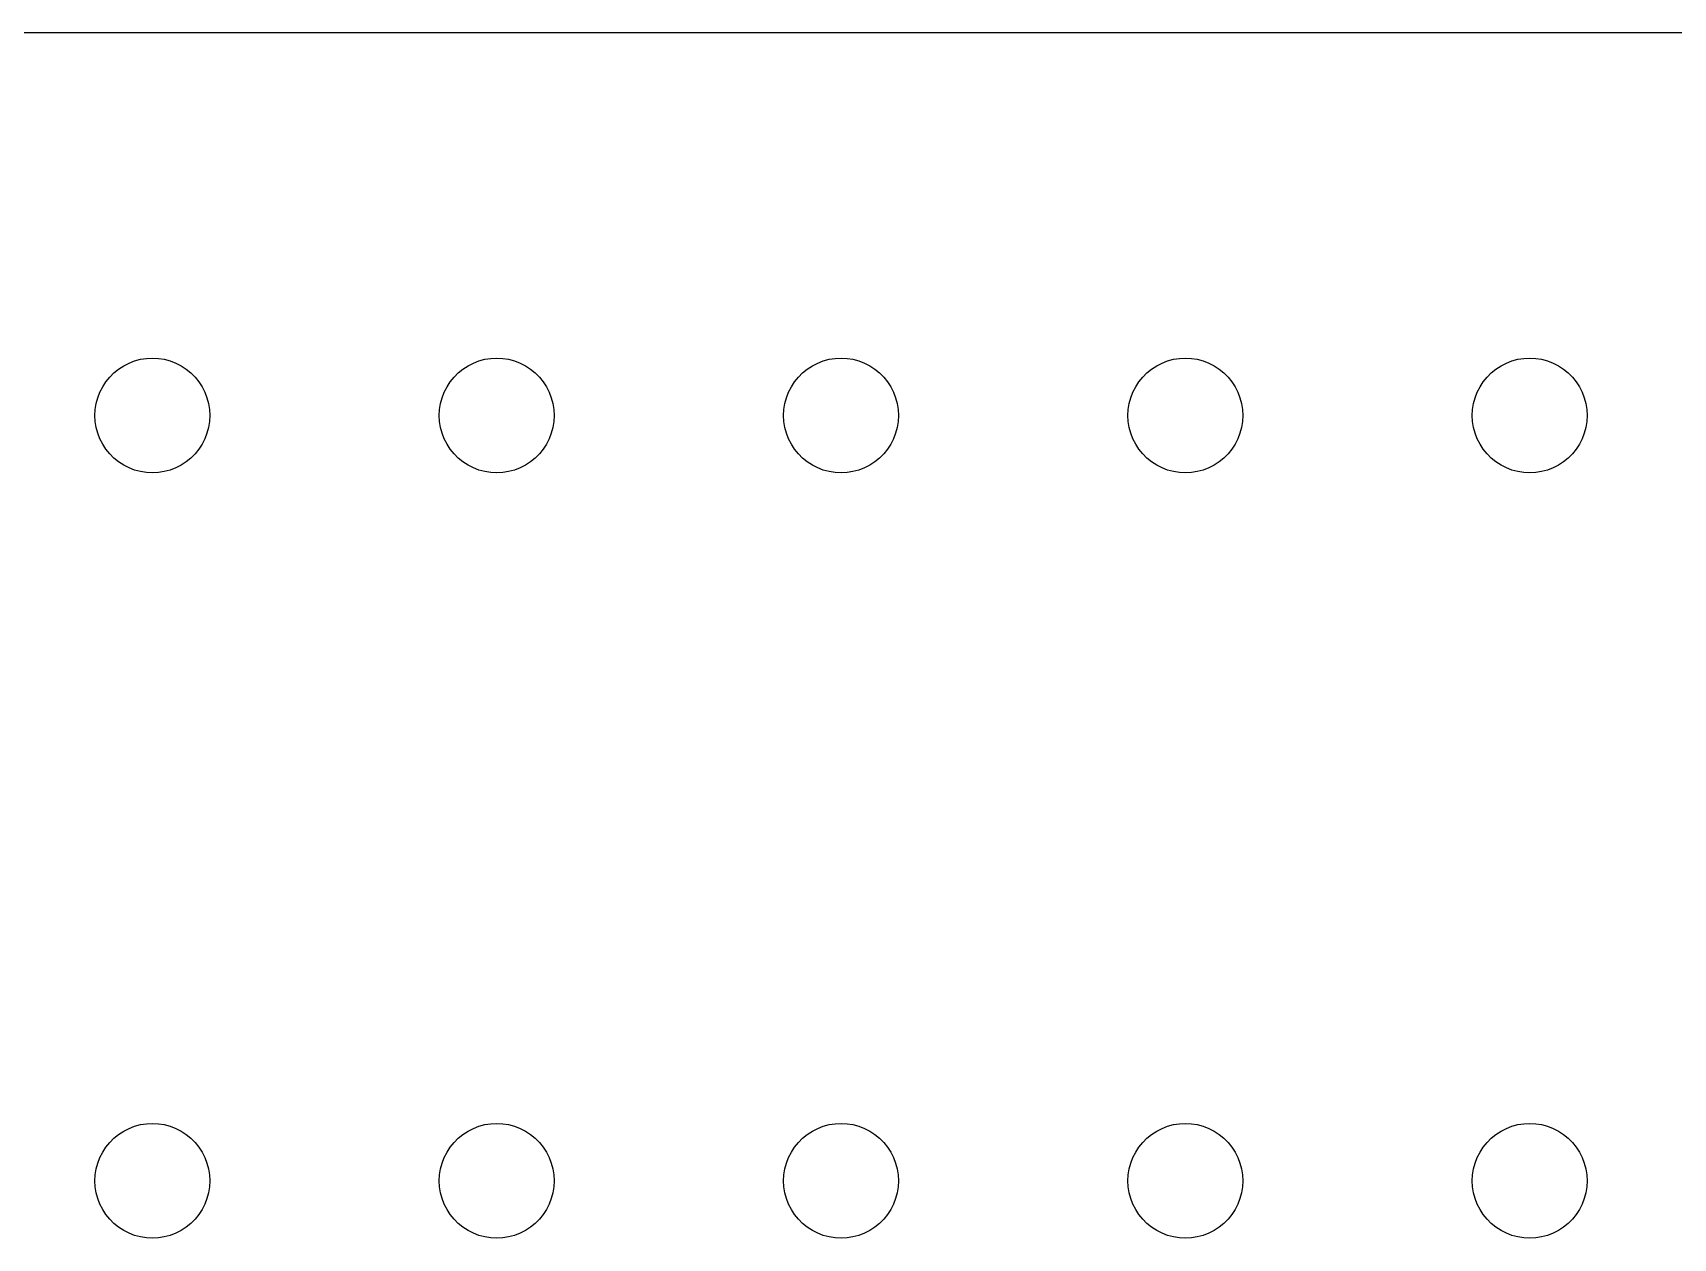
# Model space of a CAD drawing. Header units: metres. Extents: x -90 to 756, y -90 to 295.
# Drawn here: x -68.56 to -47.12, y 229.25 to 245 of the extents above; entities that cross this region are included whole.
import ezdxf

# ---------------------------------------------------------------- set-up
doc = ezdxf.new("R2010")
doc.units = ezdxf.units.M

msp = doc.modelspace()

# ---------------------------------------------------------------- linework, layer by layer
for p, q in [((-20.1, 245), (-90, 245)), ((-67.1559, 240.734), (-67.0784, 240.746)), ((-67.0784, 240.746), (-67, 240.75)), ((-67, 240.75), (-66.9216, 240.746)), ((-66.9216, 240.746), (-66.8441, 240.734)), ((-62.6559, 240.734), (-62.5784, 240.746)), ((-62.5784, 240.746), (-62.5, 240.75)), ((-62.5, 240.75), (-62.4216, 240.746)), ((-62.4216, 240.746), (-62.3441, 240.734)), ((-58.1559, 240.734), (-58.0784, 240.746)), ((-58.0784, 240.746), (-58, 240.75)), ((-58, 240.75), (-57.9216, 240.746)), ((-57.9216, 240.746), (-57.8441, 240.734)), ((-53.6559, 240.734), (-53.5784, 240.746)), ((-53.5784, 240.746), (-53.5, 240.75)), ((-53.5, 240.75), (-53.4216, 240.746)), ((-53.4216, 240.746), (-53.3441, 240.734)), ((-49.1559, 240.734), (-49.0784, 240.746)), ((-49.0784, 240.746), (-49, 240.75)), ((-49, 240.75), (-48.9216, 240.746)), ((-48.9216, 240.746), (-48.8441, 240.734)), ((-67.5574, 240.502), (-67.5019, 240.557)), ((-67.5019, 240.557), (-67.4408, 240.607)), ((-67.4408, 240.607), (-67.375, 240.65)), ((-67.375, 240.65), (-67.3051, 240.685)), ((-67.3051, 240.685), (-67.2318, 240.713)), ((-67.2318, 240.713), (-67.1559, 240.734)), ((-66.8441, 240.734), (-66.7682, 240.713)), ((-66.7682, 240.713), (-66.695, 240.685)), ((-66.695, 240.685), (-66.625, 240.65)), ((-66.625, 240.65), (-66.5592, 240.607)), ((-66.5592, 240.607), (-66.4982, 240.557)), ((-66.4982, 240.557), (-66.4426, 240.502)), ((-63.0574, 240.502), (-63.0019, 240.557)), ((-63.0019, 240.557), (-62.9408, 240.607)), ((-62.9408, 240.607), (-62.875, 240.65)), ((-62.875, 240.65), (-62.8051, 240.685)), ((-62.8051, 240.685), (-62.7318, 240.713)), ((-62.7318, 240.713), (-62.6559, 240.734)), ((-62.3441, 240.734), (-62.2682, 240.713)), ((-62.2682, 240.713), (-62.195, 240.685)), ((-62.195, 240.685), (-62.125, 240.65)), ((-62.125, 240.65), (-62.0592, 240.607)), ((-62.0592, 240.607), (-61.9982, 240.557)), ((-61.9982, 240.557), (-61.9426, 240.502)), ((-58.5574, 240.502), (-58.5019, 240.557)), ((-58.5019, 240.557), (-58.4408, 240.607)), ((-58.4408, 240.607), (-58.375, 240.65)), ((-58.375, 240.65), (-58.3051, 240.685)), ((-58.3051, 240.685), (-58.2318, 240.713)), ((-58.2318, 240.713), (-58.1559, 240.734)), ((-57.8441, 240.734), (-57.7682, 240.713)), ((-57.7682, 240.713), (-57.695, 240.685)), ((-57.695, 240.685), (-57.625, 240.65)), ((-57.625, 240.65), (-57.5592, 240.607)), ((-57.5592, 240.607), (-57.4982, 240.557)), ((-57.4982, 240.557), (-57.4426, 240.502)), ((-54.0574, 240.502), (-54.0019, 240.557)), ((-54.0019, 240.557), (-53.9408, 240.607)), ((-53.9408, 240.607), (-53.875, 240.65)), ((-53.875, 240.65), (-53.8051, 240.685)), ((-53.8051, 240.685), (-53.7318, 240.713)), ((-53.7318, 240.713), (-53.6559, 240.734)), ((-53.3441, 240.734), (-53.2682, 240.713)), ((-53.2682, 240.713), (-53.195, 240.685)), ((-53.195, 240.685), (-53.125, 240.65)), ((-53.125, 240.65), (-53.0592, 240.607)), ((-53.0592, 240.607), (-52.9982, 240.557)), ((-52.9982, 240.557), (-52.9426, 240.502)), ((-49.5574, 240.502), (-49.5019, 240.557)), ((-49.5019, 240.557), (-49.4408, 240.607)), ((-49.4408, 240.607), (-49.375, 240.65)), ((-49.375, 240.65), (-49.3051, 240.685)), ((-49.3051, 240.685), (-49.2318, 240.713)), ((-49.2318, 240.713), (-49.1559, 240.734)), ((-48.8441, 240.734), (-48.7682, 240.713)), ((-48.7682, 240.713), (-48.695, 240.685)), ((-48.695, 240.685), (-48.625, 240.65)), ((-48.625, 240.65), (-48.5592, 240.607)), ((-48.5592, 240.607), (-48.4982, 240.557)), ((-48.4982, 240.557), (-48.4426, 240.502)), ((-67.6852, 240.305), (-67.6495, 240.375)), ((-67.6495, 240.375), (-67.6068, 240.441)), ((-67.6068, 240.441), (-67.5574, 240.502)), ((-66.4426, 240.502), (-66.3932, 240.441)), ((-66.3932, 240.441), (-66.3505, 240.375)), ((-66.3505, 240.375), (-66.3148, 240.305)), ((-63.1852, 240.305), (-63.1495, 240.375)), ((-63.1495, 240.375), (-63.1068, 240.441)), ((-63.1068, 240.441), (-63.0574, 240.502)), ((-61.9426, 240.502), (-61.8932, 240.441)), ((-61.8932, 240.441), (-61.8505, 240.375)), ((-61.8505, 240.375), (-61.8148, 240.305)), ((-58.6852, 240.305), (-58.6495, 240.375)), ((-58.6495, 240.375), (-58.6068, 240.441)), ((-58.6068, 240.441), (-58.5574, 240.502)), ((-57.4426, 240.502), (-57.3932, 240.441)), ((-57.3932, 240.441), (-57.3505, 240.375)), ((-57.3505, 240.375), (-57.3148, 240.305)), ((-54.1852, 240.305), (-54.1495, 240.375)), ((-54.1495, 240.375), (-54.1068, 240.441)), ((-54.1068, 240.441), (-54.0574, 240.502)), ((-52.9426, 240.502), (-52.8932, 240.441)), ((-52.8932, 240.441), (-52.8505, 240.375)), ((-52.8505, 240.375), (-52.8148, 240.305)), ((-49.6852, 240.305), (-49.6495, 240.375)), ((-49.6495, 240.375), (-49.6068, 240.441)), ((-49.6068, 240.441), (-49.5574, 240.502)), ((-48.4426, 240.502), (-48.3932, 240.441)), ((-48.3932, 240.441), (-48.3505, 240.375)), ((-48.3505, 240.375), (-48.3148, 240.305)), ((-67.7459, 240.078), (-67.7336, 240.156)), ((-67.7336, 240.156), (-67.7133, 240.232)), ((-67.7133, 240.232), (-67.6852, 240.305)), ((-66.3148, 240.305), (-66.2867, 240.232)), ((-66.2867, 240.232), (-66.2664, 240.156)), ((-66.2664, 240.156), (-66.2541, 240.078)), ((-63.2459, 240.078), (-63.2336, 240.156)), ((-63.2336, 240.156), (-63.2133, 240.232)), ((-63.2133, 240.232), (-63.1852, 240.305)), ((-61.8148, 240.305), (-61.7867, 240.232)), ((-61.7867, 240.232), (-61.7664, 240.156)), ((-61.7664, 240.156), (-61.7541, 240.078)), ((-58.7459, 240.078), (-58.7336, 240.156)), ((-58.7336, 240.156), (-58.7133, 240.232)), ((-58.7133, 240.232), (-58.6852, 240.305)), ((-57.3148, 240.305), (-57.2867, 240.232)), ((-57.2867, 240.232), (-57.2664, 240.156)), ((-57.2664, 240.156), (-57.2541, 240.078)), ((-54.2459, 240.078), (-54.2336, 240.156)), ((-54.2336, 240.156), (-54.2133, 240.232)), ((-54.2133, 240.232), (-54.1852, 240.305)), ((-52.8148, 240.305), (-52.7867, 240.232)), ((-52.7867, 240.232), (-52.7664, 240.156)), ((-52.7664, 240.156), (-52.7541, 240.078)), ((-49.7459, 240.078), (-49.7336, 240.156)), ((-49.7336, 240.156), (-49.7133, 240.232)), ((-49.7133, 240.232), (-49.6852, 240.305)), ((-48.3148, 240.305), (-48.2867, 240.232)), ((-48.2867, 240.232), (-48.2664, 240.156)), ((-48.2664, 240.156), (-48.2541, 240.078)), ((-67.75, 240), (-67.7459, 240.078)), ((-67.7459, 239.922), (-67.75, 240)), ((-67.7336, 239.844), (-67.7459, 239.922)), ((-66.2541, 239.922), (-66.2664, 239.844)), ((-66.2541, 240.078), (-66.25, 240)), ((-66.25, 240), (-66.2541, 239.922)), ((-63.25, 240), (-63.2459, 240.078)), ((-63.2459, 239.922), (-63.25, 240)), ((-63.2336, 239.844), (-63.2459, 239.922)), ((-61.7541, 239.922), (-61.7664, 239.844)), ((-61.7541, 240.078), (-61.75, 240)), ((-61.75, 240), (-61.7541, 239.922)), ((-58.75, 240), (-58.7459, 240.078)), ((-58.7459, 239.922), (-58.75, 240)), ((-58.7336, 239.844), (-58.7459, 239.922)), ((-57.2541, 239.922), (-57.2664, 239.844)), ((-57.2541, 240.078), (-57.25, 240)), ((-57.25, 240), (-57.2541, 239.922)), ((-54.25, 240), (-54.2459, 240.078)), ((-54.2459, 239.922), (-54.25, 240)), ((-54.2336, 239.844), (-54.2459, 239.922)), ((-52.7541, 239.922), (-52.7664, 239.844)), ((-52.7541, 240.078), (-52.75, 240)), ((-52.75, 240), (-52.7541, 239.922)), ((-49.75, 240), (-49.7459, 240.078)), ((-49.7459, 239.922), (-49.75, 240)), ((-49.7336, 239.844), (-49.7459, 239.922)), ((-48.2541, 239.922), (-48.2664, 239.844)), ((-48.2541, 240.078), (-48.25, 240)), ((-48.25, 240), (-48.2541, 239.922)), ((-67.7133, 239.768), (-67.7336, 239.844)), ((-67.6852, 239.695), (-67.7133, 239.768)), ((-67.6495, 239.625), (-67.6852, 239.695)), ((-66.3148, 239.695), (-66.3505, 239.625)), ((-66.2867, 239.768), (-66.3148, 239.695)), ((-66.2664, 239.844), (-66.2867, 239.768)), ((-63.2133, 239.768), (-63.2336, 239.844)), ((-63.1852, 239.695), (-63.2133, 239.768)), ((-63.1495, 239.625), (-63.1852, 239.695)), ((-61.8148, 239.695), (-61.8505, 239.625)), ((-61.7867, 239.768), (-61.8148, 239.695)), ((-61.7664, 239.844), (-61.7867, 239.768)), ((-58.7133, 239.768), (-58.7336, 239.844)), ((-58.6852, 239.695), (-58.7133, 239.768)), ((-58.6495, 239.625), (-58.6852, 239.695)), ((-57.3148, 239.695), (-57.3505, 239.625)), ((-57.2867, 239.768), (-57.3148, 239.695)), ((-57.2664, 239.844), (-57.2867, 239.768)), ((-54.2133, 239.768), (-54.2336, 239.844)), ((-54.1852, 239.695), (-54.2133, 239.768)), ((-54.1495, 239.625), (-54.1852, 239.695)), ((-52.8148, 239.695), (-52.8505, 239.625)), ((-52.7867, 239.768), (-52.8148, 239.695)), ((-52.7664, 239.844), (-52.7867, 239.768)), ((-49.7133, 239.768), (-49.7336, 239.844)), ((-49.6852, 239.695), (-49.7133, 239.768)), ((-49.6495, 239.625), (-49.6852, 239.695)), ((-48.3148, 239.695), (-48.3505, 239.625)), ((-48.2867, 239.768), (-48.3148, 239.695)), ((-48.2664, 239.844), (-48.2867, 239.768)), ((-67.6068, 239.559), (-67.6495, 239.625)), ((-67.5574, 239.498), (-67.6068, 239.559)), ((-67.5019, 239.443), (-67.5574, 239.498)), ((-66.4426, 239.498), (-66.4982, 239.443)), ((-66.3932, 239.559), (-66.4426, 239.498)), ((-66.3505, 239.625), (-66.3932, 239.559)), ((-63.1068, 239.559), (-63.1495, 239.625)), ((-63.0574, 239.498), (-63.1068, 239.559)), ((-63.0019, 239.443), (-63.0574, 239.498)), ((-61.9426, 239.498), (-61.9982, 239.443)), ((-61.8932, 239.559), (-61.9426, 239.498)), ((-61.8505, 239.625), (-61.8932, 239.559)), ((-58.6068, 239.559), (-58.6495, 239.625)), ((-58.5574, 239.498), (-58.6068, 239.559)), ((-58.5019, 239.443), (-58.5574, 239.498)), ((-57.4426, 239.498), (-57.4982, 239.443)), ((-57.3932, 239.559), (-57.4426, 239.498)), ((-57.3505, 239.625), (-57.3932, 239.559)), ((-54.1068, 239.559), (-54.1495, 239.625)), ((-54.0574, 239.498), (-54.1068, 239.559)), ((-54.0019, 239.443), (-54.0574, 239.498)), ((-52.9426, 239.498), (-52.9982, 239.443)), ((-52.8932, 239.559), (-52.9426, 239.498)), ((-52.8505, 239.625), (-52.8932, 239.559)), ((-49.6068, 239.559), (-49.6495, 239.625)), ((-49.5574, 239.498), (-49.6068, 239.559)), ((-49.5019, 239.443), (-49.5574, 239.498)), ((-48.4426, 239.498), (-48.4982, 239.443)), ((-48.3932, 239.559), (-48.4426, 239.498)), ((-48.3505, 239.625), (-48.3932, 239.559)), ((-67.4408, 239.393), (-67.5019, 239.443)), ((-67.375, 239.35), (-67.4408, 239.393)), ((-67.3051, 239.315), (-67.375, 239.35)), ((-67.2318, 239.287), (-67.3051, 239.315)), ((-67.1559, 239.266), (-67.2318, 239.287)), ((-67.0784, 239.254), (-67.1559, 239.266)), ((-67, 239.25), (-67.0784, 239.254)), ((-66.9216, 239.254), (-67, 239.25)), ((-66.8441, 239.266), (-66.9216, 239.254)), ((-66.7682, 239.287), (-66.8441, 239.266)), ((-66.695, 239.315), (-66.7682, 239.287)), ((-66.625, 239.35), (-66.695, 239.315)), ((-66.5592, 239.393), (-66.625, 239.35)), ((-66.4982, 239.443), (-66.5592, 239.393)), ((-62.9408, 239.393), (-63.0019, 239.443)), ((-62.875, 239.35), (-62.9408, 239.393)), ((-62.8051, 239.315), (-62.875, 239.35)), ((-62.7318, 239.287), (-62.8051, 239.315)), ((-62.6559, 239.266), (-62.7318, 239.287)), ((-62.5784, 239.254), (-62.6559, 239.266)), ((-62.5, 239.25), (-62.5784, 239.254)), ((-62.4216, 239.254), (-62.5, 239.25)), ((-62.3441, 239.266), (-62.4216, 239.254)), ((-62.2682, 239.287), (-62.3441, 239.266)), ((-62.195, 239.315), (-62.2682, 239.287)), ((-62.125, 239.35), (-62.195, 239.315)), ((-62.0592, 239.393), (-62.125, 239.35)), ((-61.9982, 239.443), (-62.0592, 239.393)), ((-58.4408, 239.393), (-58.5019, 239.443)), ((-58.375, 239.35), (-58.4408, 239.393)), ((-58.3051, 239.315), (-58.375, 239.35)), ((-58.2318, 239.287), (-58.3051, 239.315)), ((-58.1559, 239.266), (-58.2318, 239.287)), ((-58.0784, 239.254), (-58.1559, 239.266)), ((-58, 239.25), (-58.0784, 239.254)), ((-57.9216, 239.254), (-58, 239.25)), ((-57.8441, 239.266), (-57.9216, 239.254)), ((-57.7682, 239.287), (-57.8441, 239.266)), ((-57.695, 239.315), (-57.7682, 239.287)), ((-57.625, 239.35), (-57.695, 239.315)), ((-57.5592, 239.393), (-57.625, 239.35)), ((-57.4982, 239.443), (-57.5592, 239.393)), ((-53.9408, 239.393), (-54.0019, 239.443)), ((-53.875, 239.35), (-53.9408, 239.393)), ((-53.8051, 239.315), (-53.875, 239.35)), ((-53.7318, 239.287), (-53.8051, 239.315)), ((-53.6559, 239.266), (-53.7318, 239.287)), ((-53.5784, 239.254), (-53.6559, 239.266)), ((-53.5, 239.25), (-53.5784, 239.254)), ((-53.4216, 239.254), (-53.5, 239.25)), ((-53.3441, 239.266), (-53.4216, 239.254)), ((-53.2682, 239.287), (-53.3441, 239.266)), ((-53.195, 239.315), (-53.2682, 239.287)), ((-53.125, 239.35), (-53.195, 239.315)), ((-53.0592, 239.393), (-53.125, 239.35)), ((-52.9982, 239.443), (-53.0592, 239.393)), ((-49.4408, 239.393), (-49.5019, 239.443)), ((-49.375, 239.35), (-49.4408, 239.393)), ((-49.3051, 239.315), (-49.375, 239.35)), ((-49.2318, 239.287), (-49.3051, 239.315)), ((-49.1559, 239.266), (-49.2318, 239.287)), ((-49.0784, 239.254), (-49.1559, 239.266)), ((-49, 239.25), (-49.0784, 239.254)), ((-48.9216, 239.254), (-49, 239.25)), ((-48.8441, 239.266), (-48.9216, 239.254)), ((-48.7682, 239.287), (-48.8441, 239.266)), ((-48.695, 239.315), (-48.7682, 239.287)), ((-48.625, 239.35), (-48.695, 239.315)), ((-48.5592, 239.393), (-48.625, 239.35)), ((-48.4982, 239.443), (-48.5592, 239.393)), ((-67.375, 230.65), (-67.3051, 230.685)), ((-67.3051, 230.685), (-67.2318, 230.713)), ((-67.2318, 230.713), (-67.1559, 230.734)), ((-67.1559, 230.734), (-67.0784, 230.746)), ((-67.0784, 230.746), (-67, 230.75)), ((-67, 230.75), (-66.9216, 230.746)), ((-66.9216, 230.746), (-66.8441, 230.734)), ((-66.8441, 230.734), (-66.7682, 230.713)), ((-66.7682, 230.713), (-66.695, 230.685)), ((-66.695, 230.685), (-66.625, 230.65)), ((-62.875, 230.65), (-62.8051, 230.685)), ((-62.8051, 230.685), (-62.7318, 230.713)), ((-62.7318, 230.713), (-62.6559, 230.734)), ((-62.6559, 230.734), (-62.5784, 230.746)), ((-62.5784, 230.746), (-62.5, 230.75)), ((-62.5, 230.75), (-62.4216, 230.746)), ((-62.4216, 230.746), (-62.3441, 230.734)), ((-62.3441, 230.734), (-62.2682, 230.713)), ((-62.2682, 230.713), (-62.195, 230.685)), ((-62.195, 230.685), (-62.125, 230.65)), ((-58.375, 230.65), (-58.3051, 230.685)), ((-58.3051, 230.685), (-58.2318, 230.713)), ((-58.2318, 230.713), (-58.1559, 230.734)), ((-58.1559, 230.734), (-58.0784, 230.746)), ((-58.0784, 230.746), (-58, 230.75)), ((-58, 230.75), (-57.9216, 230.746)), ((-57.9216, 230.746), (-57.8441, 230.734)), ((-57.8441, 230.734), (-57.7682, 230.713)), ((-57.7682, 230.713), (-57.695, 230.685)), ((-57.695, 230.685), (-57.625, 230.65)), ((-53.875, 230.65), (-53.8051, 230.685)), ((-53.8051, 230.685), (-53.7318, 230.713)), ((-53.7318, 230.713), (-53.6559, 230.734)), ((-53.6559, 230.734), (-53.5784, 230.746)), ((-53.5784, 230.746), (-53.5, 230.75)), ((-53.5, 230.75), (-53.4216, 230.746)), ((-53.4216, 230.746), (-53.3441, 230.734)), ((-53.3441, 230.734), (-53.2682, 230.713)), ((-53.2682, 230.713), (-53.195, 230.685)), ((-53.195, 230.685), (-53.125, 230.65)), ((-49.375, 230.65), (-49.3051, 230.685)), ((-49.3051, 230.685), (-49.2318, 230.713)), ((-49.2318, 230.713), (-49.1559, 230.734)), ((-49.1559, 230.734), (-49.0784, 230.746)), ((-49.0784, 230.746), (-49, 230.75)), ((-49, 230.75), (-48.9216, 230.746)), ((-48.9216, 230.746), (-48.8441, 230.734)), ((-48.8441, 230.734), (-48.7682, 230.713)), ((-48.7682, 230.713), (-48.695, 230.685)), ((-48.695, 230.685), (-48.625, 230.65)), ((-67.6068, 230.441), (-67.5574, 230.502)), ((-67.5574, 230.502), (-67.5019, 230.557)), ((-67.5019, 230.557), (-67.4408, 230.607)), ((-67.4408, 230.607), (-67.375, 230.65)), ((-66.625, 230.65), (-66.5592, 230.607)), ((-66.5592, 230.607), (-66.4982, 230.557)), ((-66.4982, 230.557), (-66.4426, 230.502)), ((-66.4426, 230.502), (-66.3932, 230.441)), ((-63.1068, 230.441), (-63.0574, 230.502)), ((-63.0574, 230.502), (-63.0019, 230.557)), ((-63.0019, 230.557), (-62.9408, 230.607)), ((-62.9408, 230.607), (-62.875, 230.65)), ((-62.125, 230.65), (-62.0592, 230.607)), ((-62.0592, 230.607), (-61.9982, 230.557)), ((-61.9982, 230.557), (-61.9426, 230.502)), ((-61.9426, 230.502), (-61.8932, 230.441)), ((-58.6068, 230.441), (-58.5574, 230.502)), ((-58.5574, 230.502), (-58.5019, 230.557)), ((-58.5019, 230.557), (-58.4408, 230.607)), ((-58.4408, 230.607), (-58.375, 230.65)), ((-57.625, 230.65), (-57.5592, 230.607)), ((-57.5592, 230.607), (-57.4982, 230.557)), ((-57.4982, 230.557), (-57.4426, 230.502)), ((-57.4426, 230.502), (-57.3932, 230.441)), ((-54.1068, 230.441), (-54.0574, 230.502)), ((-54.0574, 230.502), (-54.0019, 230.557)), ((-54.0019, 230.557), (-53.9408, 230.607)), ((-53.9408, 230.607), (-53.875, 230.65)), ((-53.125, 230.65), (-53.0592, 230.607)), ((-53.0592, 230.607), (-52.9982, 230.557)), ((-52.9982, 230.557), (-52.9426, 230.502)), ((-52.9426, 230.502), (-52.8932, 230.441)), ((-49.6068, 230.441), (-49.5574, 230.502)), ((-49.5574, 230.502), (-49.5019, 230.557)), ((-49.5019, 230.557), (-49.4408, 230.607)), ((-49.4408, 230.607), (-49.375, 230.65)), ((-48.625, 230.65), (-48.5592, 230.607)), ((-48.5592, 230.607), (-48.4982, 230.557)), ((-48.4982, 230.557), (-48.4426, 230.502)), ((-48.4426, 230.502), (-48.3932, 230.441)), ((-67.7133, 230.232), (-67.6852, 230.305)), ((-67.6852, 230.305), (-67.6495, 230.375)), ((-67.6495, 230.375), (-67.6068, 230.441)), ((-66.3932, 230.441), (-66.3505, 230.375)), ((-66.3505, 230.375), (-66.3148, 230.305)), ((-66.3148, 230.305), (-66.2867, 230.232)), ((-63.2133, 230.232), (-63.1852, 230.305)), ((-63.1852, 230.305), (-63.1495, 230.375)), ((-63.1495, 230.375), (-63.1068, 230.441)), ((-61.8932, 230.441), (-61.8505, 230.375)), ((-61.8505, 230.375), (-61.8148, 230.305)), ((-61.8148, 230.305), (-61.7867, 230.232)), ((-58.7133, 230.232), (-58.6852, 230.305)), ((-58.6852, 230.305), (-58.6495, 230.375)), ((-58.6495, 230.375), (-58.6068, 230.441)), ((-57.3932, 230.441), (-57.3505, 230.375)), ((-57.3505, 230.375), (-57.3148, 230.305)), ((-57.3148, 230.305), (-57.2867, 230.232)), ((-54.2133, 230.232), (-54.1852, 230.305)), ((-54.1852, 230.305), (-54.1495, 230.375)), ((-54.1495, 230.375), (-54.1068, 230.441)), ((-52.8932, 230.441), (-52.8505, 230.375)), ((-52.8505, 230.375), (-52.8148, 230.305)), ((-52.8148, 230.305), (-52.7867, 230.232)), ((-49.7133, 230.232), (-49.6852, 230.305)), ((-49.6852, 230.305), (-49.6495, 230.375)), ((-49.6495, 230.375), (-49.6068, 230.441)), ((-48.3932, 230.441), (-48.3505, 230.375)), ((-48.3505, 230.375), (-48.3148, 230.305)), ((-48.3148, 230.305), (-48.2867, 230.232)), ((-67.75, 230), (-67.7459, 230.078)), ((-67.7459, 230.078), (-67.7336, 230.156)), ((-67.7336, 230.156), (-67.7133, 230.232)), ((-66.2867, 230.232), (-66.2664, 230.156)), ((-66.2664, 230.156), (-66.2541, 230.078)), ((-66.2541, 230.078), (-66.25, 230)), ((-63.25, 230), (-63.2459, 230.078)), ((-63.2459, 230.078), (-63.2336, 230.156)), ((-63.2336, 230.156), (-63.2133, 230.232)), ((-61.7867, 230.232), (-61.7664, 230.156)), ((-61.7664, 230.156), (-61.7541, 230.078)), ((-61.7541, 230.078), (-61.75, 230)), ((-58.75, 230), (-58.7459, 230.078)), ((-58.7459, 230.078), (-58.7336, 230.156)), ((-58.7336, 230.156), (-58.7133, 230.232)), ((-57.2867, 230.232), (-57.2664, 230.156)), ((-57.2664, 230.156), (-57.2541, 230.078)), ((-57.2541, 230.078), (-57.25, 230)), ((-54.25, 230), (-54.2459, 230.078)), ((-54.2459, 230.078), (-54.2336, 230.156)), ((-54.2336, 230.156), (-54.2133, 230.232)), ((-52.7867, 230.232), (-52.7664, 230.156)), ((-52.7664, 230.156), (-52.7541, 230.078)), ((-52.7541, 230.078), (-52.75, 230)), ((-49.75, 230), (-49.7459, 230.078)), ((-49.7459, 230.078), (-49.7336, 230.156)), ((-49.7336, 230.156), (-49.7133, 230.232)), ((-48.2867, 230.232), (-48.2664, 230.156)), ((-48.2664, 230.156), (-48.2541, 230.078)), ((-48.2541, 230.078), (-48.25, 230)), ((-67.7459, 229.922), (-67.75, 230)), ((-67.7336, 229.844), (-67.7459, 229.922)), ((-67.7133, 229.768), (-67.7336, 229.844)), ((-66.2664, 229.844), (-66.2867, 229.768)), ((-66.2541, 229.922), (-66.2664, 229.844)), ((-66.25, 230), (-66.2541, 229.922)), ((-63.2459, 229.922), (-63.25, 230)), ((-63.2336, 229.844), (-63.2459, 229.922)), ((-63.2133, 229.768), (-63.2336, 229.844)), ((-61.7664, 229.844), (-61.7867, 229.768)), ((-61.7541, 229.922), (-61.7664, 229.844)), ((-61.75, 230), (-61.7541, 229.922)), ((-58.7459, 229.922), (-58.75, 230)), ((-58.7336, 229.844), (-58.7459, 229.922)), ((-58.7133, 229.768), (-58.7336, 229.844)), ((-57.2664, 229.844), (-57.2867, 229.768)), ((-57.2541, 229.922), (-57.2664, 229.844)), ((-57.25, 230), (-57.2541, 229.922)), ((-54.2459, 229.922), (-54.25, 230)), ((-54.2336, 229.844), (-54.2459, 229.922)), ((-54.2133, 229.768), (-54.2336, 229.844)), ((-52.7664, 229.844), (-52.7867, 229.768)), ((-52.7541, 229.922), (-52.7664, 229.844)), ((-52.75, 230), (-52.7541, 229.922)), ((-49.7459, 229.922), (-49.75, 230)), ((-49.7336, 229.844), (-49.7459, 229.922)), ((-49.7133, 229.768), (-49.7336, 229.844)), ((-48.2664, 229.844), (-48.2867, 229.768)), ((-48.2541, 229.922), (-48.2664, 229.844)), ((-48.25, 230), (-48.2541, 229.922)), ((-67.6852, 229.695), (-67.7133, 229.768)), ((-67.6495, 229.625), (-67.6852, 229.695)), ((-67.6068, 229.559), (-67.6495, 229.625)), ((-66.3505, 229.625), (-66.3932, 229.559)), ((-66.3148, 229.695), (-66.3505, 229.625)), ((-66.2867, 229.768), (-66.3148, 229.695)), ((-63.1852, 229.695), (-63.2133, 229.768)), ((-63.1495, 229.625), (-63.1852, 229.695)), ((-63.1068, 229.559), (-63.1495, 229.625)), ((-61.8505, 229.625), (-61.8932, 229.559)), ((-61.8148, 229.695), (-61.8505, 229.625)), ((-61.7867, 229.768), (-61.8148, 229.695)), ((-58.6852, 229.695), (-58.7133, 229.768)), ((-58.6495, 229.625), (-58.6852, 229.695)), ((-58.6068, 229.559), (-58.6495, 229.625)), ((-57.3505, 229.625), (-57.3932, 229.559)), ((-57.3148, 229.695), (-57.3505, 229.625)), ((-57.2867, 229.768), (-57.3148, 229.695)), ((-54.1852, 229.695), (-54.2133, 229.768)), ((-54.1495, 229.625), (-54.1852, 229.695)), ((-54.1068, 229.559), (-54.1495, 229.625)), ((-52.8505, 229.625), (-52.8932, 229.559)), ((-52.8148, 229.695), (-52.8505, 229.625)), ((-52.7867, 229.768), (-52.8148, 229.695)), ((-49.6852, 229.695), (-49.7133, 229.768)), ((-49.6495, 229.625), (-49.6852, 229.695)), ((-49.6068, 229.559), (-49.6495, 229.625)), ((-48.3505, 229.625), (-48.3932, 229.559)), ((-48.3148, 229.695), (-48.3505, 229.625)), ((-48.2867, 229.768), (-48.3148, 229.695)), ((-67.5574, 229.498), (-67.6068, 229.559)), ((-67.5019, 229.443), (-67.5574, 229.498)), ((-67.4408, 229.393), (-67.5019, 229.443)), ((-67.375, 229.35), (-67.4408, 229.393)), ((-66.5592, 229.393), (-66.625, 229.35)), ((-66.4982, 229.443), (-66.5592, 229.393)), ((-66.4426, 229.498), (-66.4982, 229.443)), ((-66.3932, 229.559), (-66.4426, 229.498)), ((-63.0574, 229.498), (-63.1068, 229.559)), ((-63.0019, 229.443), (-63.0574, 229.498)), ((-62.9408, 229.393), (-63.0019, 229.443)), ((-62.875, 229.35), (-62.9408, 229.393)), ((-62.0592, 229.393), (-62.125, 229.35)), ((-61.9982, 229.443), (-62.0592, 229.393)), ((-61.9426, 229.498), (-61.9982, 229.443)), ((-61.8932, 229.559), (-61.9426, 229.498)), ((-58.5574, 229.498), (-58.6068, 229.559)), ((-58.5019, 229.443), (-58.5574, 229.498)), ((-58.4408, 229.393), (-58.5019, 229.443)), ((-58.375, 229.35), (-58.4408, 229.393)), ((-57.5592, 229.393), (-57.625, 229.35)), ((-57.4982, 229.443), (-57.5592, 229.393)), ((-57.4426, 229.498), (-57.4982, 229.443)), ((-57.3932, 229.559), (-57.4426, 229.498)), ((-54.0574, 229.498), (-54.1068, 229.559)), ((-54.0019, 229.443), (-54.0574, 229.498)), ((-53.9408, 229.393), (-54.0019, 229.443)), ((-53.875, 229.35), (-53.9408, 229.393)), ((-53.0592, 229.393), (-53.125, 229.35)), ((-52.9982, 229.443), (-53.0592, 229.393)), ((-52.9426, 229.498), (-52.9982, 229.443)), ((-52.8932, 229.559), (-52.9426, 229.498)), ((-49.5574, 229.498), (-49.6068, 229.559)), ((-49.5019, 229.443), (-49.5574, 229.498)), ((-49.4408, 229.393), (-49.5019, 229.443)), ((-49.375, 229.35), (-49.4408, 229.393)), ((-48.5592, 229.393), (-48.625, 229.35)), ((-48.4982, 229.443), (-48.5592, 229.393)), ((-48.4426, 229.498), (-48.4982, 229.443)), ((-48.3932, 229.559), (-48.4426, 229.498)), ((-67.3051, 229.315), (-67.375, 229.35)), ((-67.2318, 229.287), (-67.3051, 229.315)), ((-67.1559, 229.266), (-67.2318, 229.287)), ((-67.0784, 229.254), (-67.1559, 229.266)), ((-67, 229.25), (-67.0784, 229.254)), ((-66.9216, 229.254), (-67, 229.25)), ((-66.8441, 229.266), (-66.9216, 229.254)), ((-66.7682, 229.287), (-66.8441, 229.266)), ((-66.695, 229.315), (-66.7682, 229.287)), ((-66.625, 229.35), (-66.695, 229.315)), ((-62.8051, 229.315), (-62.875, 229.35)), ((-62.7318, 229.287), (-62.8051, 229.315)), ((-62.6559, 229.266), (-62.7318, 229.287)), ((-62.5784, 229.254), (-62.6559, 229.266)), ((-62.5, 229.25), (-62.5784, 229.254)), ((-62.4216, 229.254), (-62.5, 229.25)), ((-62.3441, 229.266), (-62.4216, 229.254)), ((-62.2682, 229.287), (-62.3441, 229.266)), ((-62.195, 229.315), (-62.2682, 229.287)), ((-62.125, 229.35), (-62.195, 229.315)), ((-58.3051, 229.315), (-58.375, 229.35)), ((-58.2318, 229.287), (-58.3051, 229.315)), ((-58.1559, 229.266), (-58.2318, 229.287)), ((-58.0784, 229.254), (-58.1559, 229.266)), ((-58, 229.25), (-58.0784, 229.254)), ((-57.9216, 229.254), (-58, 229.25)), ((-57.8441, 229.266), (-57.9216, 229.254)), ((-57.7682, 229.287), (-57.8441, 229.266)), ((-57.695, 229.315), (-57.7682, 229.287)), ((-57.625, 229.35), (-57.695, 229.315)), ((-53.8051, 229.315), (-53.875, 229.35)), ((-53.7318, 229.287), (-53.8051, 229.315)), ((-53.6559, 229.266), (-53.7318, 229.287)), ((-53.5784, 229.254), (-53.6559, 229.266)), ((-53.5, 229.25), (-53.5784, 229.254)), ((-53.4216, 229.254), (-53.5, 229.25)), ((-53.3441, 229.266), (-53.4216, 229.254)), ((-53.2682, 229.287), (-53.3441, 229.266)), ((-53.195, 229.315), (-53.2682, 229.287)), ((-53.125, 229.35), (-53.195, 229.315)), ((-49.3051, 229.315), (-49.375, 229.35)), ((-49.2318, 229.287), (-49.3051, 229.315)), ((-49.1559, 229.266), (-49.2318, 229.287)), ((-49.0784, 229.254), (-49.1559, 229.266)), ((-49, 229.25), (-49.0784, 229.254)), ((-48.9216, 229.254), (-49, 229.25)), ((-48.8441, 229.266), (-48.9216, 229.254)), ((-48.7682, 229.287), (-48.8441, 229.266)), ((-48.695, 229.315), (-48.7682, 229.287)), ((-48.625, 229.35), (-48.695, 229.315))]:
    msp.add_line(p, q)

doc.saveas('drawing.dxf')
